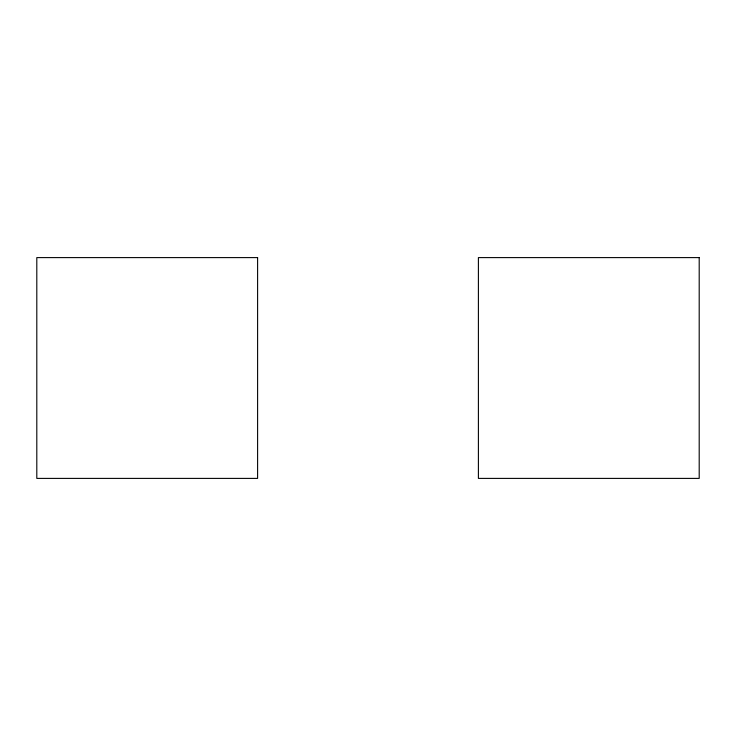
<?xml version="1.0" encoding="UTF-8"?>
<svg xmlns="http://www.w3.org/2000/svg" width="736" height="736" viewBox="0 0 736 736"><rect width="100%" height="100%" fill="white"/><g stroke="black" fill="none" stroke-linecap="round" stroke-linejoin="round"><path stroke-width="1.1" d="M257.6 257.6L36.8 257.6L36.8 478.4L257.6 478.4L257.6 257.6M699.2 257.6L478.4 257.6L478.4 478.4L699.2 478.4L699.2 257.6"/></g></svg>
